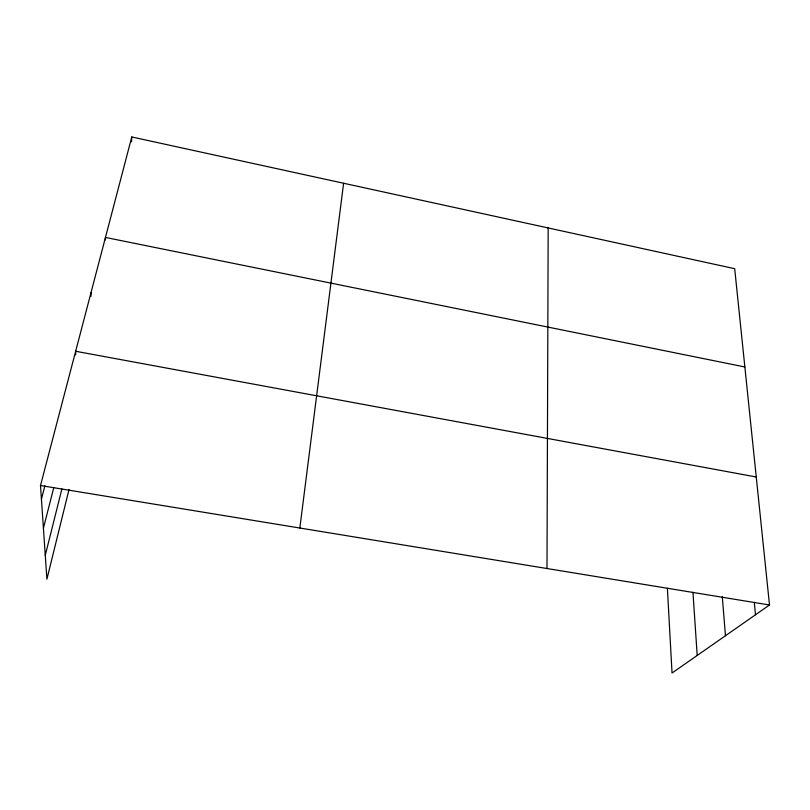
<?xml version="1.0" encoding="UTF-8"?>
<svg xmlns="http://www.w3.org/2000/svg" width="810" height="810" viewBox="0 0 810 810"><rect width="100%" height="100%" fill="white"/><g stroke="black" fill="none" stroke-linecap="round" stroke-linejoin="round"><path stroke-width="1.21" d="M546.993 568.529L548.178 227.944M90.993 296.288L91.044 292.531M105.401 239.861L105.462 237.441L744.866 366.981M131.524 141.72L131.777 136.971L734.69 268.697L769.5 604.989L672.037 673.029L667.389 588.262M299.842 528.029L343.602 183.252M69.032 489.503L46.899 579.18L40.5 485.524L131.777 136.971M45.269 555.306L61.884 488.987M43.416 528.241L53.723 487.822M41.431 499.183L44.925 485.737M40.5 485.524L769.5 604.989M756.256 476.999L75.654 351.267L75.684 354.871M754.292 602.265L755.487 614.77M722.297 596.778L725.466 635.739M692.955 592.252L697.197 655.472"/></g></svg>
